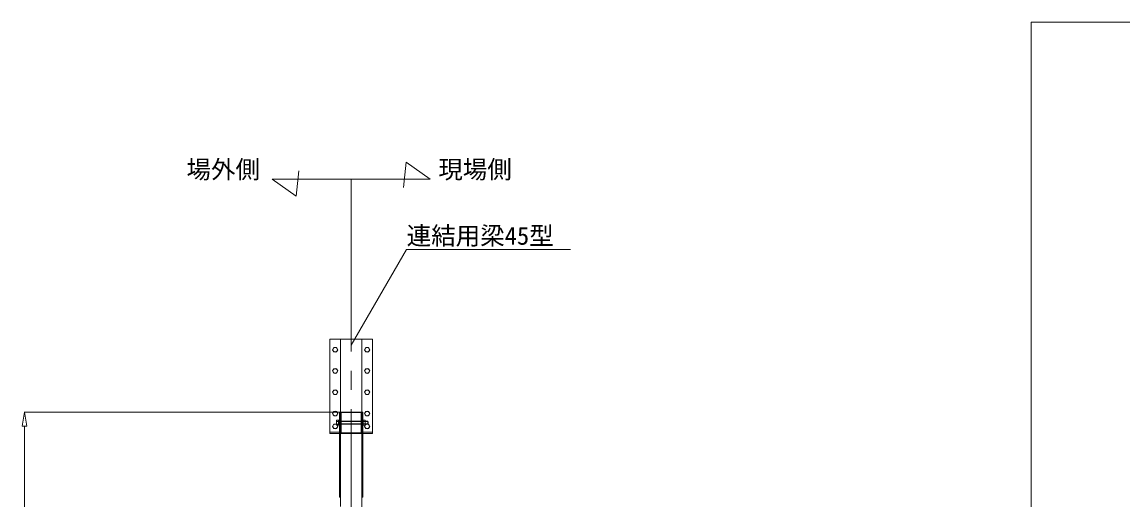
# Model space of a CAD drawing. Units: millimetres, scale not verified. Extents: x -12090 to 12090, y -18325 to 18325.
# Drawn here: x 4143 to 9317, y -10446 to -8201 of the extents above; entities that cross this region are included whole.
import ezdxf
from ezdxf.enums import TextEntityAlignment as Align

# ---------------------------------------------------------------- set-up
doc = ezdxf.new("R2010")
doc.units = ezdxf.units.MM
doc.header["$LTSCALE"] = 90
doc.linetypes.add('CHAIN2', pattern=[12, 9, -1, 1, -1])
for name, color, linetype, lineweight in [('0-6_ﾎﾞﾙﾄ類', 134, 'Continuous', 18), ('0-A_図面枠', 134, 'Continuous', 18), ('0-B_寸法', 134, 'Continuous', 18), ('1-6_通芯', 134, 'CHAIN2', 18), ('1-A_標準柱', 134, 'Continuous', 18), ('1-B_文字', 134, 'Continuous', 18), ('1-D_連結用梁45', 134, 'Continuous', 18)]:
    doc.layers.add(name, color=color, linetype=linetype, lineweight=lineweight)
doc.styles.add('ＭＳ ゴシック', font='')
doc.styles.get('ＭＳ ゴシック').set_extended_font_data('MS Gothic')

msp = doc.modelspace()

# ---------------------------------------------------------------- linework, layer by layer
at = {"layer": '0-6_ﾎﾞﾙﾄ類'}
for p, q in [((5621, -10072.5), (5622.63, -10070.87)), ((5622.63, -10076.94), (5630, -10076.94)), ((5622.63, -10089.06), (5630, -10089.06)), ((5630, -10083), (5633.01, -10082.2)), ((5630, -10083.81), (5633.01, -10083)), ((5642.11, -10076), (5737.51, -10076)), ((5642.11, -10077.2), (5737.51, -10077.2)), ((5642.11, -10088.8), (5737.51, -10088.8)), ((5642.11, -10090), (5737.51, -10090)), ((5753.98, -10076.62), (5746.61, -10076.62)), ((5753.98, -10088.74), (5746.61, -10088.74)), ((5755.61, -10072.18), (5753.98, -10070.56)), ((5755.61, -10072.18), (5755.61, -10093.18)), ((5755.61, -10076), (5768.01, -10076)), ((5755.61, -10077.2), (5769.21, -10077.2)), ((5755.61, -10088.8), (5769.21, -10088.8)), ((5755.61, -10090), (5768.01, -10090)), ((5768.01, -10076), (5768.01, -10090)), ((5768.01, -10076), (5770.01, -10078)), ((5768.01, -10090), (5770.01, -10088)), ((5770.01, -10078), (5770.01, -10088)), ((5755.61, -10093.18), (5753.98, -10094.81))]:
    msp.add_line(p, q, dxfattribs=at)
for points in [[(5608.75, -9729.5), (5602.68, -9740), (5608.75, -9750.5), (5620.87, -9750.5), (5626.94, -9740), (5620.87, -9729.5)], [(5758.75, -9729.5), (5752.68, -9740), (5758.75, -9750.5), (5770.87, -9750.5), (5776.93, -9740), (5770.87, -9729.5)], [(5608.75, -9829.5), (5602.68, -9840), (5608.75, -9850.5), (5620.87, -9850.5), (5626.94, -9840), (5620.87, -9829.5)], [(5758.75, -9829.5), (5752.68, -9840), (5758.75, -9850.5), (5770.87, -9850.5), (5776.93, -9840), (5770.87, -9829.5)], [(5608.75, -9929.5), (5602.68, -9940), (5608.75, -9950.5), (5620.87, -9950.5), (5626.94, -9940), (5620.87, -9929.5)], [(5758.75, -9929.5), (5752.68, -9940), (5758.75, -9950.5), (5770.87, -9950.5), (5776.93, -9940), (5770.87, -9929.5)], [(5608.75, -10029.5), (5602.68, -10040), (5608.75, -10050.5), (5620.87, -10050.5), (5626.94, -10040), (5620.87, -10029.5)], [(5758.75, -10029.5), (5752.68, -10040), (5758.75, -10050.5), (5770.87, -10050.5), (5776.93, -10040), (5770.87, -10029.5)], [(5633.01, -10094.35), (5633.01, -10071.65), (5630, -10071.65), (5630, -10094.35)], [(5633.01, -10094), (5633.01, -10072), (5635.31, -10072), (5635.31, -10094)], [(5746.61, -10071.68), (5746.61, -10093.68), (5744.3, -10093.68), (5744.3, -10071.68)]]:
    msp.add_lwpolyline(points, close=True, dxfattribs=at)
for points in [[(5621, -10089.74), (5620.87, -10089.5), (5608.75, -10089.5), (5602.68, -10100), (5608.75, -10110.5), (5620.87, -10110.5), (5626.94, -10100), (5624.12, -10095.12)], [(5621, -10072.5), (5621, -10093.5), (5622.63, -10095.12)], [(5622.63, -10095.12), (5630, -10095.12), (5630, -10070.87), (5622.63, -10070.87)], [(5753.98, -10094.81), (5746.61, -10094.81), (5746.61, -10070.56), (5753.98, -10070.56)], [(5758.45, -10090), (5752.68, -10100), (5758.75, -10110.5), (5770.87, -10110.5), (5776.93, -10100), (5770.87, -10089.5), (5768.51, -10089.5)]]:
    msp.add_lwpolyline(points, dxfattribs=at)
for centre in [(5614.8, -9740), (5764.81, -9740), (5614.8, -9840), (5764.81, -9840), (5614.8, -9940), (5764.81, -9940), (5614.8, -10040), (5764.81, -10040)]:
    msp.add_circle(centre, 10.5, dxfattribs=at)
for centre, radius, start, end in [((5614.8, -9740), 11, 132.659, 167.341), ((5614.8, -9740), 11, 192.659, 227.341), ((5614.8, -9740), 11, 72.659, 107.341), ((5614.8, -9740), 11, 252.659, 287.341), ((5614.8, -9740), 11, 12.659, 47.341), ((5614.8, -9740), 11, 312.659, 347.341), ((5764.81, -9740), 11, 132.659, 167.341), ((5764.81, -9740), 11, 192.659, 227.341), ((5764.81, -9740), 11, 72.659, 107.341), ((5764.81, -9740), 11, 252.659, 287.341), ((5764.81, -9740), 11, 12.659, 47.341), ((5764.81, -9740), 11, 312.659, 347.341), ((5614.8, -9840), 11, 72.659, 107.341), ((5764.81, -9840), 11, 72.659, 107.341), ((5614.8, -9840), 11, 132.659, 167.341), ((5614.8, -9840), 11, 192.659, 227.341), ((5614.8, -9840), 11, 252.659, 287.341), ((5614.8, -9840), 11, 12.659, 47.341), ((5614.8, -9840), 11, 312.659, 347.341), ((5764.81, -9840), 11, 132.659, 167.341), ((5764.81, -9840), 11, 192.659, 227.341), ((5764.81, -9840), 11, 252.659, 287.341), ((5764.81, -9840), 11, 12.659, 47.341), ((5764.81, -9840), 11, 312.659, 347.341), ((5614.8, -9940), 11, 132.659, 167.341), ((5614.8, -9940), 11, 72.659, 107.341), ((5614.8, -9940), 11, 12.659, 47.341), ((5764.81, -9940), 11, 132.659, 167.341), ((5764.81, -9940), 11, 72.659, 107.341), ((5764.81, -9940), 11, 12.659, 47.341), ((5614.8, -9940), 11, 192.659, 227.341), ((5614.8, -9940), 11, 252.659, 287.341), ((5614.8, -9940), 11, 312.659, 347.341), ((5764.81, -9940), 11, 192.659, 227.341), ((5764.81, -9940), 11, 252.659, 287.341), ((5764.81, -9940), 11, 312.659, 347.341), ((5614.8, -10040), 11, 132.659, 167.341), ((5614.8, -10040), 11, 72.659, 107.341), ((5614.8, -10040), 11, 12.659, 47.341), ((5764.81, -10040), 11, 132.659, 167.341), ((5764.81, -10040), 11, 72.659, 107.341), ((5764.81, -10040), 11, 12.659, 47.341), ((5614.8, -10040), 11, 192.659, 227.341), ((5614.8, -10100), 10.5, 53.809, 27.668), ((5614.8, -10040), 11, 252.659, 287.341), ((5614.8, -10100), 11, 72.659, 107.341), ((5633.13, -10083), 12.12, 150, 210), ((5625.67, -10073.91), 4.28, 135, 225), ((5625.67, -10092.1), 4.28, 135, 225), ((5614.8, -10040), 11, 312.659, 347.341), ((5750.95, -10073.58), 4.28, 315, 45), ((5743.48, -10082.68), 12.12, 330, 30), ((5750.95, -10091.77), 4.28, 315, 45), ((5764.81, -10040), 11, 192.659, 227.341), ((5764.81, -10100), 10.5, 107.753, 72.256), ((5764.81, -10040), 11, 252.659, 287.341), ((5764.81, -10040), 11, 312.659, 347.341), ((5614.8, -10100), 11, 132.659, 167.341), ((5614.8, -10100), 11, 192.659, 227.341), ((5614.8, -10100), 11, 252.659, 287.341), ((5614.8, -10100), 11, 312.659, 347.341), ((5614.8, -10100), 11, 12.659, 26.311), ((5764.81, -10100), 11, 132.659, 167.341), ((5764.81, -10100), 11, 192.659, 227.341), ((5764.81, -10100), 11, 252.659, 287.341), ((5764.81, -10100), 11, 12.659, 47.341), ((5764.81, -10100), 11, 312.659, 347.341)]:
    msp.add_arc(centre, radius, start, end, dxfattribs=at)
at = {"layer": '0-A_図面枠'}
msp.add_lwpolyline([(8886.05, -8201.39), (12029.97, -8201.39), (12029.97, -13222.99), (8886.05, -13222.99)], close=True, dxfattribs=at)
at = {"layer": '0-B_寸法'}
for p, q in [((4142.81, -10099), (4153.81, -10033)), ((5634.31, -10033), (4152.81, -10033)), ((4153.81, -10033), (4164.8, -10099)), ((4142.81, -10099), (4164.8, -10099)), ((4153.81, -10099), (4153.81, -14467))]:
    msp.add_line(p, q, dxfattribs=at)
at = {"layer": '1-6_通芯'}
msp.add_line((5689.81, -8939.16), (5689.81, -16045), dxfattribs=at)
at = {"layer": '1-A_標準柱'}
for points in [[(5635.31, -10033), (5639.8, -10033), (5639.8, -10433), (5635.31, -10433)], [(5744.3, -10033), (5739.8, -10033), (5739.8, -10433), (5744.3, -10433)]]:
    msp.add_lwpolyline(points, close=True, dxfattribs=at)
msp.add_lwpolyline([(5739.8, -10483), (5739.8, -10133), (5639.8, -10133), (5639.8, -10476.92)], dxfattribs=at)
at = {"layer": '1-B_文字'}
msp.add_line((5949.58, -9270.14), (6720.63, -9270.14), dxfattribs=at)
for points in [[(6061.75, -8939.16), (5948.23, -8859.07), (5935.73, -8977.87)], [(6061.75, -8939.16), (5317.87, -8939.16), (5431.39, -9019.25), (5443.89, -8900.45)], [(5689.81, -9719.32), (5949.14, -9270.14), (5949.58, -9270.14)]]:
    msp.add_lwpolyline(points, dxfattribs=at)
at = {"layer": '1-D_連結用梁45'}
for p, q in [((5639.8, -10035.3), (5639.8, -10130.7)), ((5737.51, -10033), (5642.11, -10033)), ((5739.8, -10130.7), (5739.8, -10035.3)), ((5639.8, -10133), (5639.8, -10127)), ((5639.8, -10133), (5739.8, -10133)), ((5642.11, -10133), (5737.51, -10133)), ((5739.8, -10133), (5739.8, -10127))]:
    msp.add_line(p, q, dxfattribs=at)
for points in [[(5744.3, -10133), (5789.81, -10133), (5789.81, -9690), (5589.81, -9690), (5589.81, -10133), (5635.31, -10133)], [(5635.31, -10127), (5589.81, -10127), (5589.81, -10133), (5635.31, -10133)], [(5744.3, -10127), (5789.81, -10127), (5789.81, -10133), (5744.3, -10133)]]:
    msp.add_lwpolyline(points, dxfattribs=at)
for points in [[(5639.8, -9690), (5739.8, -9690), (5739.8, -10033), (5639.8, -10033)], [(5642.11, -10130.7), (5737.51, -10130.7), (5737.51, -10035.3), (5642.11, -10035.3)]]:
    msp.add_lwpolyline(points, close=True, dxfattribs=at)
for centre, start, end in [((5642.11, -10035.3), 90, 180), ((5737.51, -10035.3), 0, 90), ((5642.11, -10130.7), 180, 270), ((5737.51, -10130.7), 270, 360)]:
    msp.add_arc(centre, 2.3, start, end, dxfattribs=at)

# ---------------------------------------------------------------- texts
at = {"layer": '1-B_文字', "style": 'ＭＳ ゴシック'}
for s, p in [('場外側', (4915.95, -8961.07)), ('現場側', (6099.34, -8961.07)), ('連結用梁45型', (5950.77, -9272.49))]:
    msp.add_text(s, height=84.46, dxfattribs=at).set_placement(p, align=Align.BOTTOM_LEFT)

doc.saveas('drawing.dxf')
